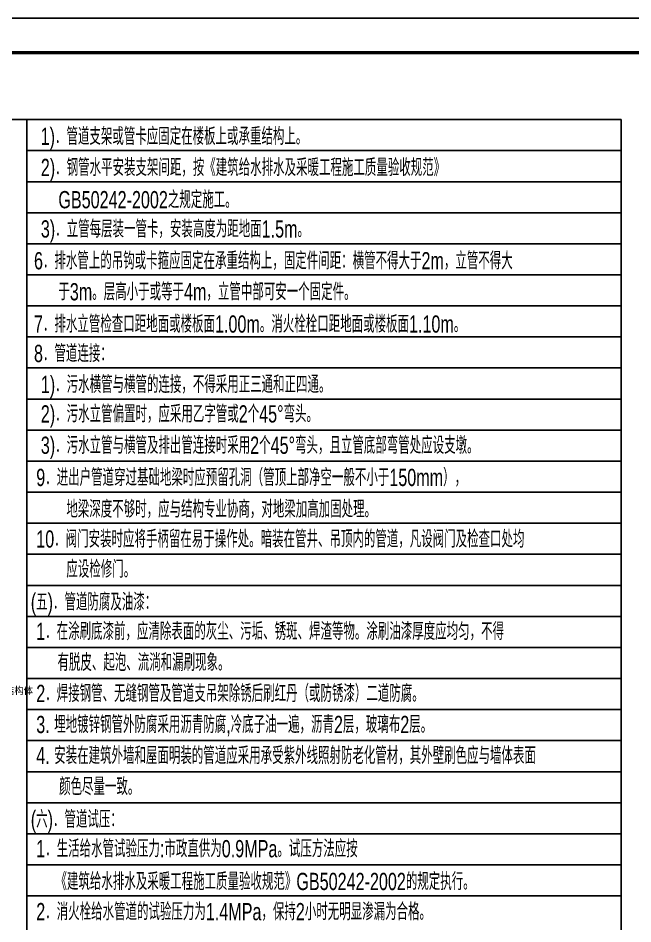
# Model space of a CAD drawing. Extents: x -173214 to 1102988, y -234847 to 675458.
# Drawn here: x 208683 to 226506, y 543909 to 570160 of the extents above; entities that cross this region are included whole.
import ezdxf
from ezdxf import colors
from ezdxf.entities.mleader import LeaderData, LeaderLine
from ezdxf.math import Vec2, Vec3

# ---------------------------------------------------------------- set-up
doc = ezdxf.new("R2010")
doc.units = 0
doc.header["$LTSCALE"] = 1000
doc.header["$MEASUREMENT"] = 0
for name, color, linetype in [('0-建筑立面', 255, 'Continuous'), ('JZ_0', 7, 'Continuous'), ('JZ_TEXT', 42, 'Continuous'), ('TK', 4, 'Continuous')]:
    doc.layers.add(name, color=color, linetype=linetype)
doc.styles.add('DXF', font='ros.shx', dxfattribs={"width": 0.7, "bigfont": 'hzs.shx'})
doc.styles.add('标题文字', font='txt.shx', dxfattribs={"bigfont": 'hztxt.shx'})

# ---------------------------------------------------------------- blocks, each defined once
blk = doc.blocks.new('GeYuanFrame_22841808', base_point=(20.09, 4.53))
at = {"layer": 'TK'}
blk.add_lwpolyline([(20.09, 4.53), (20.09, 598.53), (861.09, 598.53), (861.09, 4.53)], close=True, dxfattribs=at)
at = {"layer": 'TK', "const_width": 1}
blk.add_lwpolyline([(45.09, 588.53), (851.09, 588.53), (851.09, 14.53), (45.09, 14.53)], close=True, dxfattribs=at)
blk = doc.blocks.new('抗震大样2')
at = {"color": 4}
ml = blk.add_multileader_mtext('Standard', dxfattribs=at)
ml.set_content('{\\fFangSong_GB2312|b0|i0|c134|p49;\\W0.9;结构体}', color=4, style='标题文字')
ml.set_leader_properties()
ml.build(insert=Vec2(0, 0))
ml.multileader.update_dxf_attribs({"dogleg_length": 0.36, "arrow_head_size": 123.1})
ctx = ml.context
ctx.base_point, ctx.char_height, ctx.arrow_head_size, ctx.landing_gap_size, ctx.plane_origin = Vec3(9830.4, -102.5), 307.714, 123.1, 49.8, Vec3(8938.5, 909.7)
notes = []
notes.append((ctx, [(0, (1, 1, 0), (9733.9, -102.5), (1, 0), 96.5, [(0, [(9016.9, 1040.6)], 0, [])])]))
ctx.mtext.insert, ctx.mtext.width, ctx.mtext.flow_direction = Vec3(9880.3, 61.6), 1718.781, 5
for ctx, leaders in notes:
    for number, flags, end, landing, length, lines in leaders:
        leader = LeaderData()
        leader.index, (leader.has_last_leader_line, leader.has_dogleg_vector, leader.attachment_direction) = number, flags
        leader.last_leader_point, leader.dogleg_vector, leader.dogleg_length = Vec3(end), Vec3(landing), length
        for number, points, colour, breaks in lines:
            line = LeaderLine()
            line.index, line.vertices, line.color, line.breaks = number, Vec3.list(points), colors.encode_raw_color(colour), breaks
            leader.lines.append(line)
        ctx.leaders.append(leader)

msp = doc.modelspace()

# ---------------------------------------------------------------- linework, layer by layer
at = {"layer": 'JZ_0', "color": 8}
for p, q in [((173467.1, 567219.8), (226166.4, 567219.8)), ((208933.4, 518831.7), (208933.4, 567219.8)), ((226166.4, 518831.7), (226166.4, 567219.8)), ((208933.4, 566319.8), (226166.4, 566319.8)), ((208933.4, 565419.8), (226166.4, 565419.8)), ((208933.4, 564519.8), (226166.4, 564519.8)), ((208933.4, 563619.8), (226166.4, 563619.8)), ((226166.4, 562719.8), (208933.4, 562719.8)), ((208933.4, 561819.8), (226166.4, 561819.8)), ((226166.4, 560919.8), (208933.4, 560919.8)), ((208933.4, 560019.8), (226166.4, 560019.8)), ((208933.4, 559119.8), (226166.4, 559119.8)), ((208933.4, 558219.8), (226166.4, 558219.8)), ((208933.4, 557319.8), (226166.4, 557319.8)), ((226166.4, 556419.8), (208933.4, 556419.8)), ((208933.4, 555519.8), (226166.4, 555519.8)), ((226166.4, 554619.8), (208933.4, 554619.8)), ((208933.4, 553719.8), (226166.4, 553719.8)), ((208933.4, 552819.8), (226166.4, 552819.8)), ((208933.4, 551919.8), (226166.4, 551919.8)), ((208933.4, 551019.8), (226166.4, 551019.8)), ((208933.4, 550119.8), (226166.4, 550119.8)), ((208933.4, 549219.8), (226166.4, 549219.8)), ((208933.4, 548319.8), (226166.4, 548319.8)), ((208933.4, 547419.8), (226166.4, 547419.8)), ((208933.4, 546519.8), (226166.4, 546519.8)), ((208933.4, 545619.8), (226166.4, 545619.8)), ((208933.4, 544719.8), (226166.4, 544719.8))]:
    msp.add_line(p, q, dxfattribs=at)

# ---------------------------------------------------------------- block references
at = {"xscale": 0.7, "yscale": 0.7, "zscale": 0.7}
msp.add_blockref('抗震大样2', (201385.3, 550734.7), dxfattribs=at)
at = {"layer": '0-建筑立面', "xscale": 100, "yscale": 100, "zscale": 100}
msp.add_blockref('GeYuanFrame_22841808', (170967.1, 510760), dxfattribs=at)

# ---------------------------------------------------------------- texts
at = {"layer": 'JZ_TEXT', "style": 'DXF', "width": 0.7}
for s, p in [('1)．管道支架或管卡应固定在楼板上或承重结构上。', (209336.9, 566484.8)), ('2)．钢管水平安装支架间距，按《建筑给水排水及采暖工程施工质量验收规范》', (209342.2, 565581.1)), ('GB50242-2002之规定施工。', (209849.9, 564647.8)), ('3)．立管每层装一管卡，安装高度为距地面1.5m。', (209342.2, 563800)), ('6．排水管上的吊钩或卡箍应固定在承重结构上，固定件间距：横管不得大于2m，立管不得大', (209143.7, 562878.5)), ('于3m。层高小于或等于4m，立管中部可安一个固定件。', (209849.9, 561979.1)), ('7．排水立管检查口距地面或楼板面1.00m。消火栓栓口距地面或楼板面1.10m。', (209143.7, 561044.2)), ('8．管道连接：', (209143.7, 560191.4)), ('1)．污水横管与横管的连接，不得采用正三通和正四通。', (209342.2, 559292.5)), ('2)．污水立管偏置时，应采用乙字管或2个45%%d弯头。', (209342.2, 558439.4)), ('3)．污水立管与横管及排出管连接时采用2个45%%d弯头，且立管底部弯管处应设支墩。', (209342.2, 557531.2)), ('9．进出户管道穿过基础地梁时应预留孔洞（管顶上部净空一般不小于150mm），', (209209.2, 556598.1)), ('地梁深度不够时，应与结构专业协商，对地梁加高加固处理。', (210082.1, 555679.4)), ('10．阀门安装时应将手柄留在易于操作处。暗装在管井、吊顶内的管道，凡设阀门及检查口处均', (209209.2, 554813.9)), ('应设检修门。 ', (210082.1, 553939.4)), ('(五)．管道防腐及油漆：', (209050.7, 552990)), ('1．在涂刷底漆前，应清除表面的灰尘、污垢、锈斑、焊渣等物。涂刷油漆厚度应均匀，不得', (209209.2, 552137.9)), ('有脱皮、起泡、流淌和漏刷现象。', (209824.2, 551237.9)), ('2．焊接钢管、无缝钢管及管道支吊架除锈后刷红丹（或防锈漆）二道防腐。', (209209.2, 550337.9)), ('3. 埋地镀锌钢管外防腐采用沥青防腐,冷底子油一遍，沥青2层，玻璃布2层。', (209209.2, 549437.9)), ('4. 安装在建筑外墙和屋面明装的管道应采用承受紫外线照射防老化管材，其外壁刷色应与墙体表面', (209209.2, 548537.9)), ('颜色尽量一致。', (209871.8, 547637.9)), ('(六)．管道试压：', (209050.7, 546690)), ('1．生活给水管试验压力:市政直供为0.9MPa。试压方法应按', (209209.2, 545837.9)), ('《建筑给水排水及采暖工程施工质量验收规范》GB50242-2002的规定执行。', (209767, 544888.3)), ('2．消火栓给水管道的试验压力为1.4MPa，保持2小时无明显渗漏为合格。', (209209.2, 544013.6))]:
    msp.add_text(s, height=500, dxfattribs=at).set_placement(p)

doc.saveas('drawing.dxf')
